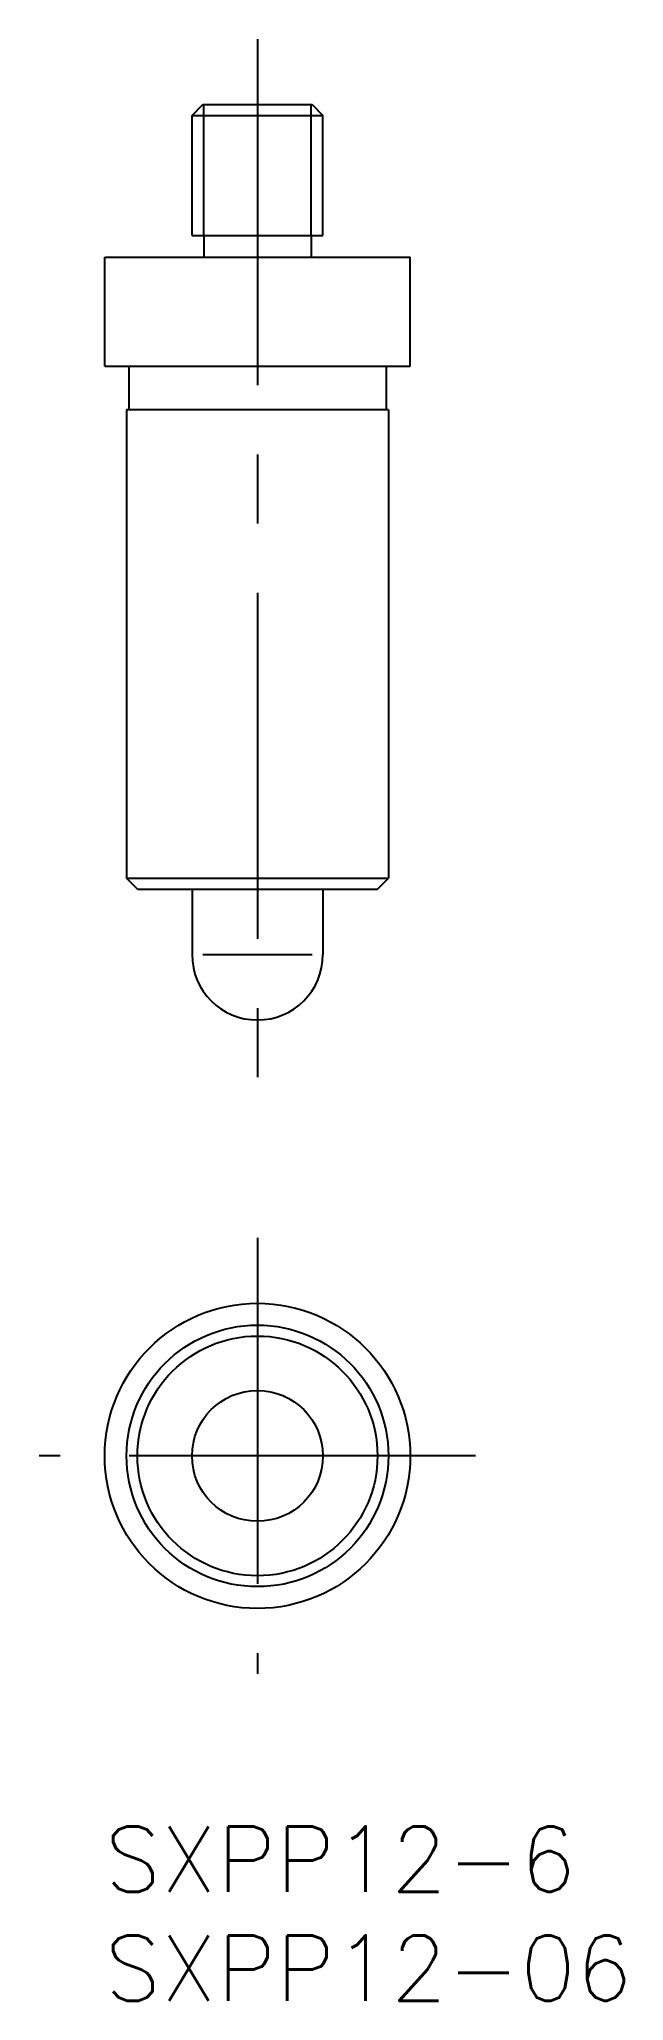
# Model space of a CAD drawing. Extents: x -3 to 23.8, y -8 to 82.
import ezdxf

# ---------------------------------------------------------------- set-up
doc = ezdxf.new("R2010")
doc.units = 0
doc.header["$LTSCALE"] = 0.5
doc.linetypes.add('CENTER', pattern=[50.8, 31.75, -6.35, 6.35, -6.35])
doc.layers.get('0').update_dxf_attribs({"linetype": 'CONTINUOUS'})
for name, color, linetype in [('MSM_CENTER', 1, 'CENTER'), ('MSM_CONTINUOUS', 7, 'CONTINUOUS'), ('MSM_NARROW', 5, 'CONTINUOUS'), ('MSM_PART_NUMBER', 7, 'CONTINUOUS')]:
    doc.layers.add(name, color=color, linetype=linetype)
doc.styles.get("Standard").update_dxf_attribs({"font": 'txt.shx', "height": 3, "bigfont": 'bigfont.shx'})

# ---------------------------------------------------------------- blocks, each defined once
blk = doc.blocks.new('*U2')
at = {"layer": 'MSM_PART_NUMBER'}
blk.add_text('SXPP12-6', height=3, dxfattribs=at).set_placement((0, -3))
blk = doc.blocks.new('*U3')
at = {"layer": 'MSM_PART_NUMBER'}
blk.add_text('SXPP12-06', height=3, dxfattribs=at).set_placement((0, -8))

msp = doc.modelspace()

# ---------------------------------------------------------------- linework, layer by layer
for p, q in [((4, 78.5), (4.5, 79)), ((4, 78.5), (10, 78.5)), ((4, 73), (4, 78.5)), ((4.5, 79), (9.5, 79)), ((9.5, 79), (10, 78.5)), ((10, 73), (10, 78.5)), ((4, 73), (10, 73)), ((4.5415, 73), (4.5415, 72)), ((9.4585, 73), (9.4585, 72)), ((0, 72), (14, 72)), ((0, 67), (0, 72)), ((14, 67), (14, 72)), ((0, 67), (14, 67)), ((1.1, 67), (1.1, 65)), ((12.9, 67), (12.9, 65)), ((1, 65), (1, 43.5)), ((13, 65), (13, 43.5)), ((1.5, 43), (1, 43.5)), ((12.5, 43), (13, 43.5)), ((1.5, 43), (12.5, 43)), ((4, 43), (4, 40)), ((10, 43), (10, 40))]:
    msp.add_line(p, q)
for radius in [7, 6, 5.5, 3]:
    msp.add_circle((7, 17), radius)
msp.add_arc((7, 40), 3, 180, 0)
at = {"layer": 'MSM_CENTER'}
for p, q in [((7, 82), (7, 34)), ((7, 27), (7, 7)), ((17, 17), (-3, 17))]:
    msp.add_line(p, q, dxfattribs=at)
at = {"layer": 'MSM_CONTINUOUS'}
for p, q in [((13, 65), (1, 65)), ((1, 43.5), (13, 43.5))]:
    msp.add_line(p, q, dxfattribs=at)
at = {"layer": 'MSM_NARROW'}
for p, q in [((4.5415, 73), (4.5415, 79)), ((9.4585, 73), (9.4585, 79)), ((4.5, 40), (9.5, 40))]:
    msp.add_line(p, q, dxfattribs=at)

# ---------------------------------------------------------------- block references
at = {"layer": 'MSM_CONTINUOUS'}
for name in ['*U2', '*U3']:
    msp.add_blockref(name, (0, 0), dxfattribs=at)

doc.saveas('drawing.dxf')
